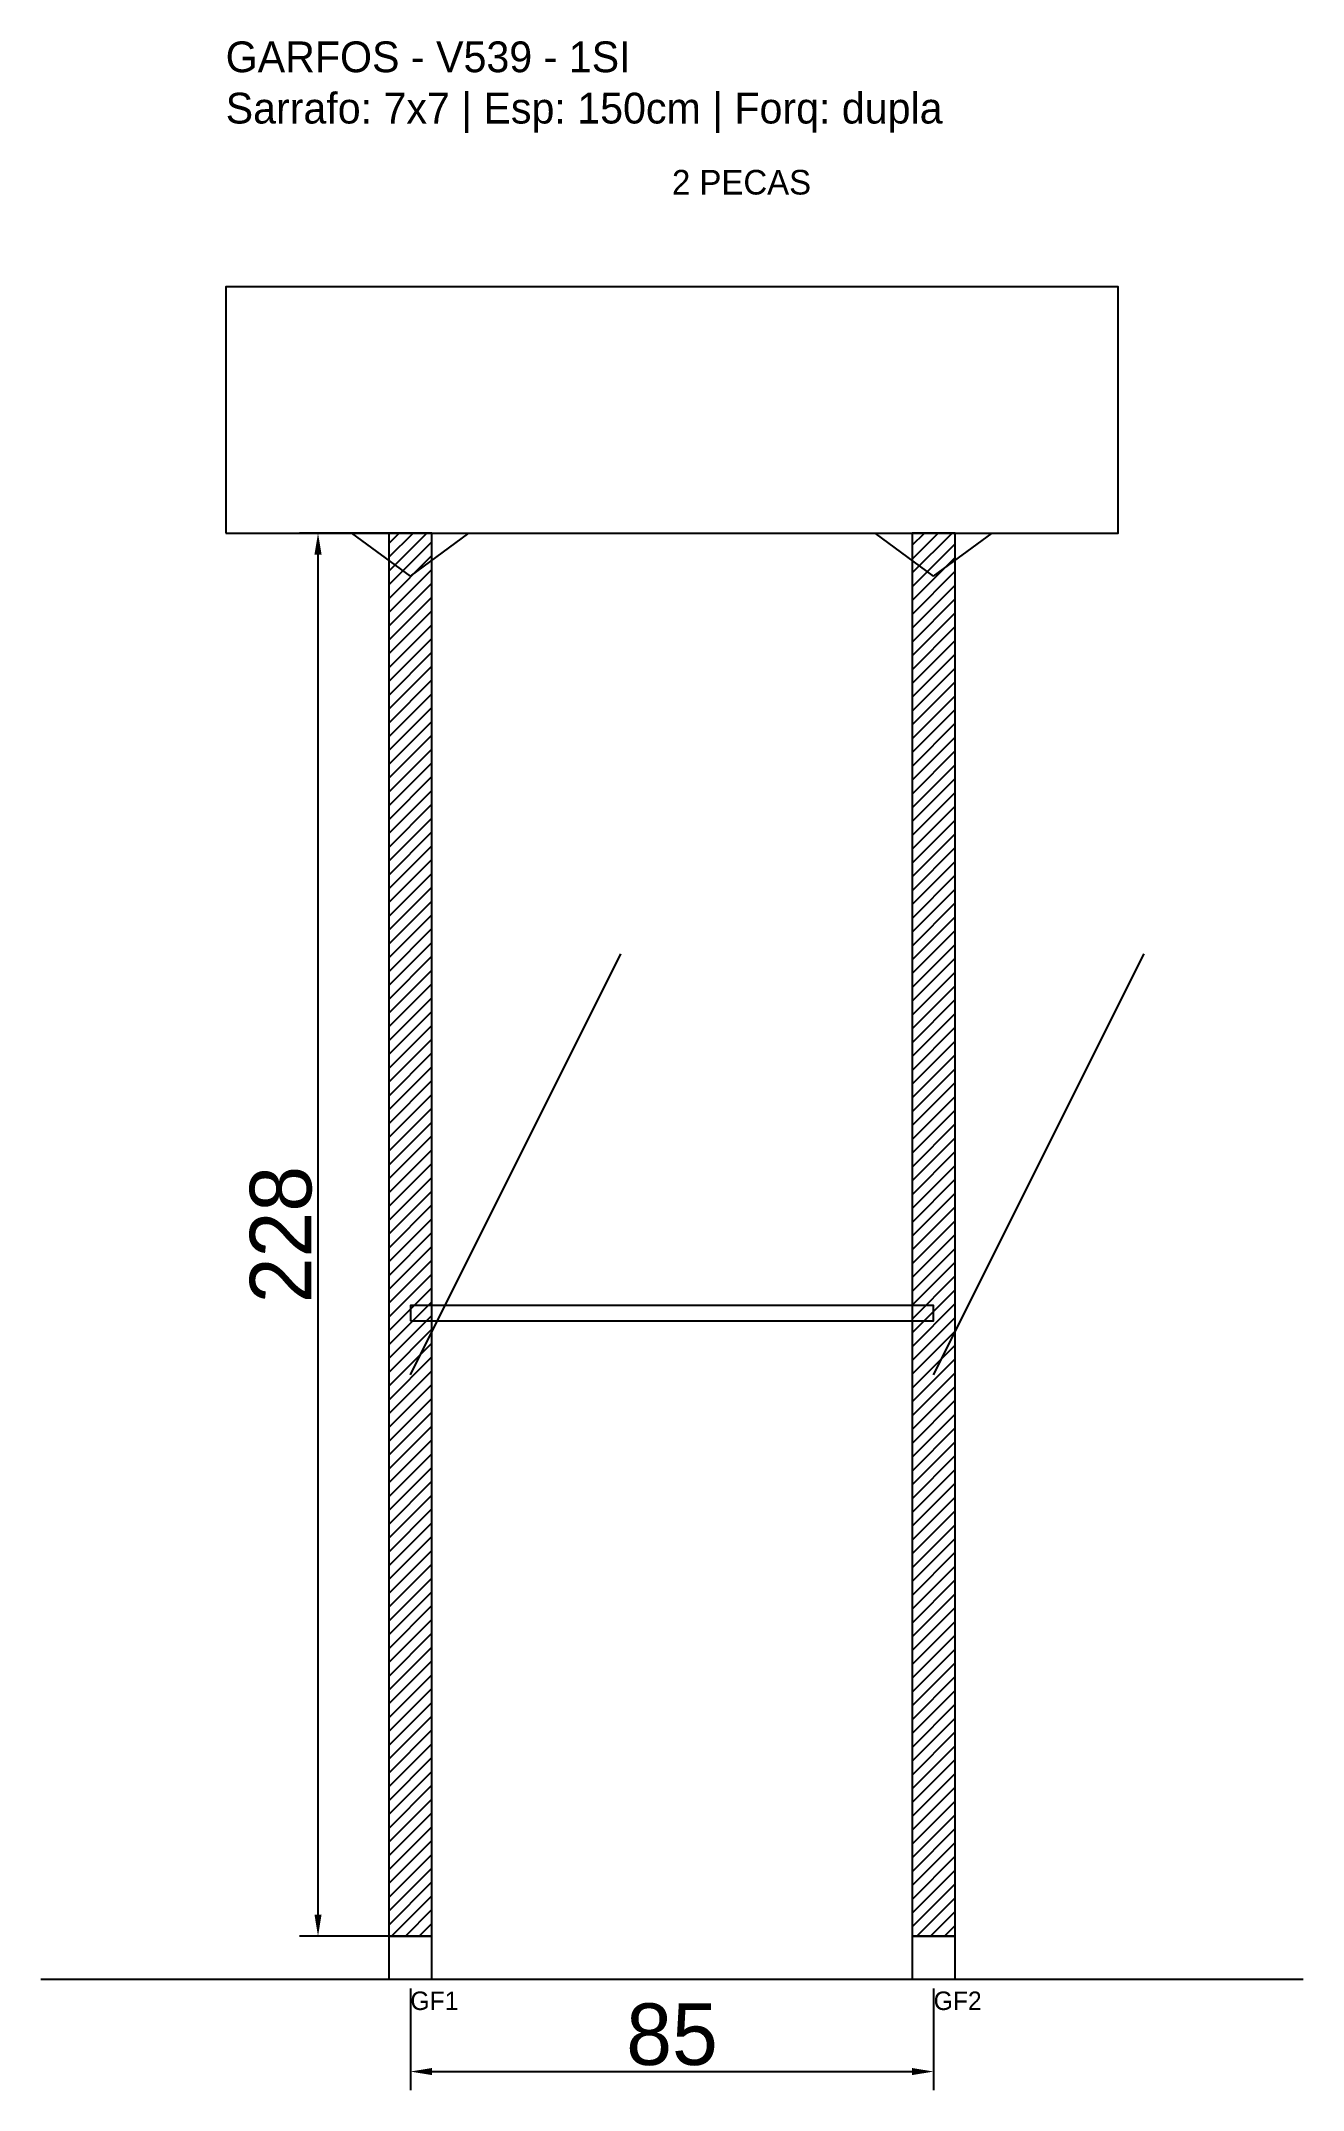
# Model space of a CAD drawing. Header units: metres. Extents: x -30 to 175, y -25 to 308.
import ezdxf

# ---------------------------------------------------------------- set-up
doc = ezdxf.new("R2010")
doc.units = ezdxf.units.M
for name, color, linetype in [('BARRA_ANCORAGEM', 1, 'Continuous'), ('COTA', 241, 'Continuous'), ('GARFOS OK', 3, 'Continuous'), ('NOME DA VIGA', 6, 'Continuous'), ('SARR_7x7', 40, 'Continuous'), ('TIRAS REESCORAMENTO', 252, 'Continuous'), ('VIGAS', 3, 'Continuous')]:
    doc.layers.add(name, color=color, linetype=linetype)
doc.dimstyles.new('EZ DXF', dxfattribs={"dimtxt": 10, "dimasz": 3.5, "dimexe": 3, "dimexo": 1.5, "dimgap": 1, "dimtad": 1, "dimdec": 1, "dimdsep": 46, "dimcen": 2.5, "dimazin": 3, "dimtfac": 1, "dimtmove": 0, "dimatfit": 3})

msp = doc.modelspace()

# ---------------------------------------------------------------- hatches: boundary and pattern name
at = {"layer": 'COTA'}
h = msp.add_hatch(dxfattribs=at)
h.set_pattern_fill('ANSI31', scale=0.5)
h.paths.add_polyline_path([(26.5, 0), (33.5, 0), (33.5, 228), (26.5, 228)])
h = msp.add_hatch(dxfattribs=at)
h.set_pattern_fill('ANSI31', scale=0.5)
h.paths.add_polyline_path([(111.5, 0), (118.5, 0), (118.5, 228), (111.5, 228)])

# ---------------------------------------------------------------- linework, layer by layer
at = {"layer": 'BARRA_ANCORAGEM'}
for p, q in [((30, 91.2), (64.2, 159.6)), ((115, 91.2), (149.2, 159.6))]:
    msp.add_line(p, q, dxfattribs=at)
at = {"layer": 'GARFOS OK'}
for p, q in [((30, 221), (20.5, 228)), ((20.5, 228), (39.5, 228)), ((30, 221), (39.5, 228)), ((115, 221), (105.5, 228)), ((105.5, 228), (124.5, 228)), ((115, 221), (124.5, 228))]:
    msp.add_line(p, q, dxfattribs=at)
at = {"layer": 'GARFOS OK', "linetype": 'CONTINUOUS'}
msp.add_line((-30, -7), (175, -7), dxfattribs=at)
at = {"layer": 'GARFOS OK'}
for points in [[(26.5, 0), (33.5, 0), (33.5, 228), (26.5, 228), (26.5, 0)], [(111.5, 0), (118.5, 0), (118.5, 228), (111.5, 228), (111.5, 0)]]:
    msp.add_lwpolyline(points, dxfattribs=at)
at = {"layer": 'SARR_7x7'}
for points in [[(26.5, -7), (33.5, -7), (33.5, 0), (26.5, 0), (26.5, -7)], [(111.5, -7), (118.5, -7), (118.5, 0), (111.5, 0), (111.5, -7)]]:
    msp.add_lwpolyline(points, dxfattribs=at)
at = {"layer": 'TIRAS REESCORAMENTO'}
msp.add_lwpolyline([(30, 100), (115, 100), (115, 102.5), (30, 102.5), (30, 100)], dxfattribs=at)
at = {"layer": 'VIGAS'}
msp.add_lwpolyline([(0, 228), (145, 228), (145, 268), (0, 268), (0, 228)], dxfattribs=at)

# ---------------------------------------------------------------- texts
at = {"layer": 'NOME DA VIGA'}
for s, height, p in [('2 PECAS', 4, (72.5, 283)), ('GF1', 3, (30, -12)), ('GF2', 3, (115, -12))]:
    msp.add_text(s, height=height, dxfattribs=at).set_placement(p)
at = {"layer": 'NOME DA VIGA', "insert": (0, 293), "char_height": 5, "attachment_point": 7}
msp.add_mtext('GARFOS - V539 - 1SI\\PSarrafo: 7x7 | Esp: 150cm | Forq: dupla', dxfattribs=at)

# ---------------------------------------------------------------- dimensions: what is measured, and where the dimension line sits
at = {"layer": 'COTA'}
msp.add_linear_dim(base=(15, 0), p1=(30, 0), p2=(30, 228), angle=90, dimstyle='EZ DXF', dxfattribs=at).render()
msp.add_linear_dim(base=(30, -22), p1=(30, -7), p2=(115, -7), dimstyle='EZ DXF', dxfattribs=at).render()

doc.saveas('drawing.dxf')
